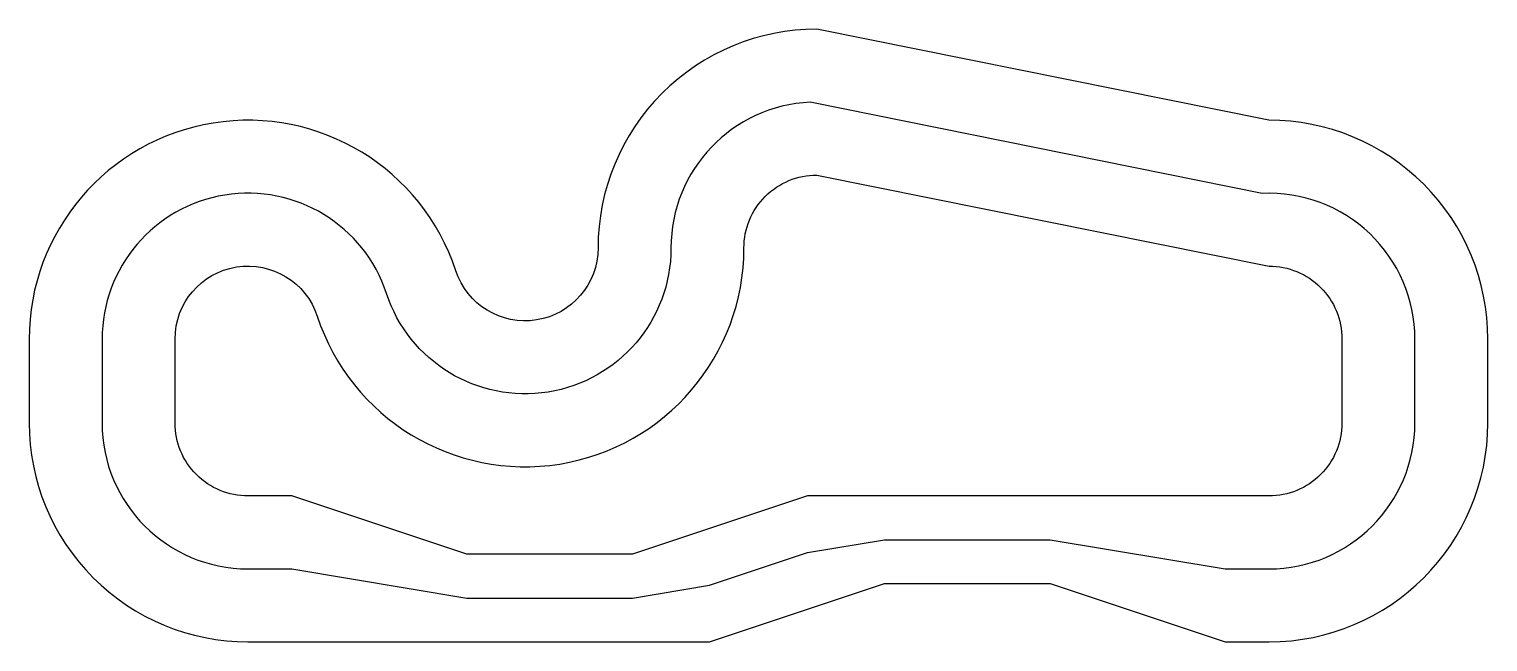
# Model space of a CAD drawing. Header units: metres. Extents: x 0 to 10, y 0 to 4.2.
import ezdxf

# ---------------------------------------------------------------- set-up
doc = ezdxf.new("R2010")
doc.units = ezdxf.units.M
doc.layers.get('0').update_dxf_attribs({"linetype": 'CONTINUOUS'})

msp = doc.modelspace()

# ---------------------------------------------------------------- linework, layer by layer
for points in [[(2.925, 2.544, 0.853009), (0, 2.074), (0, 1.5, 0.414214), (1.5, 0), (4.664, 0), (5.864, 0.4), (7, 0.4), (8.2, 0), (8.5, 0, 0.414152), (10, 1.5), (10, 2.076, 0.414391), (8.499, 3.576), (5.4, 4.2, 0.414214), (3.9, 2.7), (3.9, 2.7, -0.852471)], [(4.4, 2.7), (4.4, 2.699, -0.852351), (2.45, 2.388, 0.853098), (0.5, 2.074), (0.5, 1.5, 0.414213), (1.5, 0.5), (1.801, 0.5), (3.001, 0.3), (4.136, 0.3), (4.664, 0.388), (5.336, 0.612), (5.864, 0.7), (7, 0.7), (8.2, 0.5), (8.5, 0.5, 0.414138), (9.5, 1.5), (9.5, 2.076, 0.427644), (8.454, 3.074), (5.355, 3.699, 0.401209)], [(1.975, 2.232, 0.852611), (4.9, 2.7, -0.414214), (5.4, 3.2), (8.5, 2.576, -0.414214), (9, 2.076), (9, 1.5, -0.414214), (8.5, 1), (5.336, 1), (4.136, 0.6), (3.001, 0.6), (1.801, 1), (1.5, 1, -0.414214), (1, 1.5), (1, 2.076, -0.852613)]]:
    msp.add_lwpolyline(points, format="xyb", close=True)

doc.saveas('drawing.dxf')
